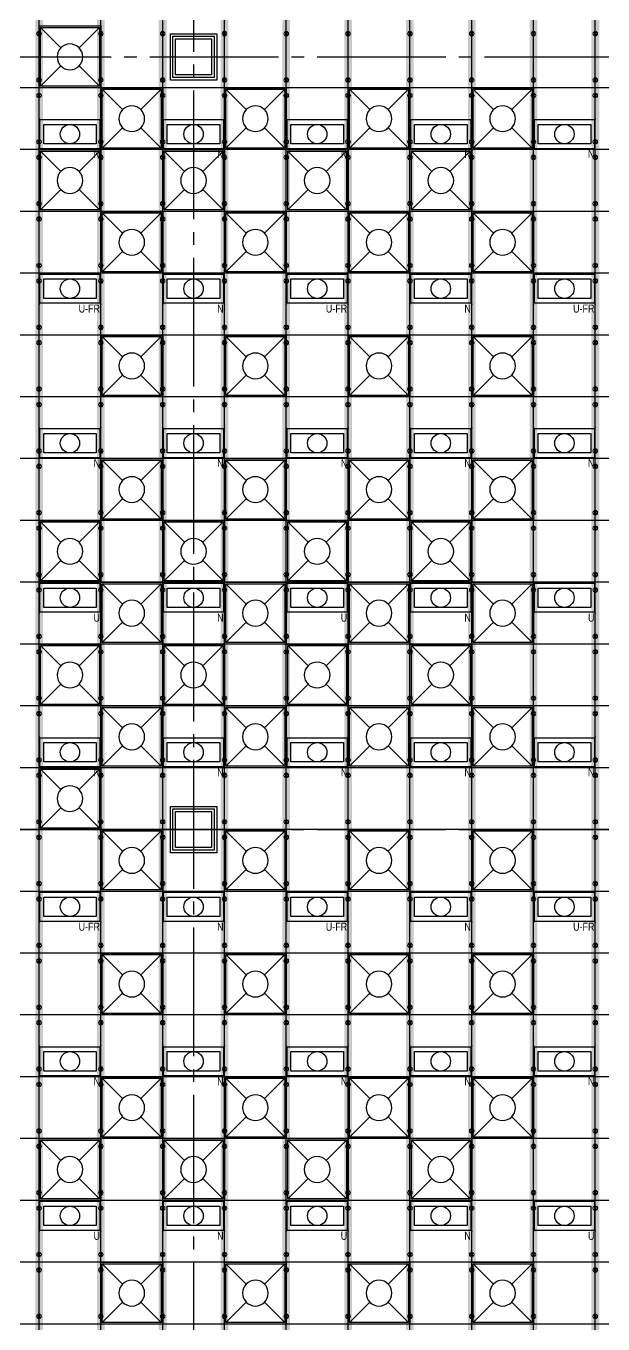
# Model space of a CAD drawing. Header units: millimetres. Extents: x -17313 to 27370, y -1010 to 13584.
# Drawn here: x 6515 to 7635, y 2040 to 4560 of the extents above; entities that cross this region are included whole.
import ezdxf
from ezdxf.enums import TextEntityAlignment as Align

# ---------------------------------------------------------------- set-up
doc = ezdxf.new("R2010")
doc.units = ezdxf.units.MM
doc.header["$LTSCALE"] = 100
doc.linetypes.add('X-S-FAB-L10$0$COL-CEN-LIN', pattern=[3.25, 2.5, -0.25, 0.25, -0.25])
for name, color, linetype in [('0-XREF', 7, 'Continuous'), ('188K-SM-03-F10-ARCH-CEIL-Y2257103$0$K-CEIL-4.2', 8, 'Continuous'), ('188K-SM-03-F10-ARCH-CEIL-Y2257103$0$K-CEIL-4.2-AREA', 8, 'Continuous'), ('188K-SM-03-F10-ARCH-CEIL-Y2257103$0$K-鋼構', 121, 'Continuous'), ('188K-SM-03-F10-ARCH-PA-Y2257103$0$K-P1S-4.2-單抗', 53, 'Continuous'), ('188K-SM-06-F10-ELEC-LIGHT-Y2257103$0$E-LIGHT(W)-N', 8, 'Continuous'), ('188K-SM-06-F10-ELEC-LIGHT-Y2257103$0$E-LIGHT(W)-U FR', 8, 'Continuous'), ('188K-SM-06-F10-ELEC-LIGHT-Y2257103$0$E-LIGHT(W)-U XLPE', 8, 'Continuous'), ('188K-SM-06-F10-HVAC-FFU-Y2257103$0$AC-FFU-ULPA', 4, 'Continuous'), ('X-S-FAB-L10$0$0-DIM-TXT', 8, 'Continuous'), ('X-S-FAB-L10$0$BLOCK', 8, 'Continuous'), ('X-S-FAB-L10$0$CCL', 8, 'X-S-FAB-L10$0$COL-CEN-LIN'), ('X-S-FAB-L10$0$COL-S', 8, 'Continuous')]:
    doc.layers.add(name, color=color, linetype=linetype)
doc.layers.add('188K-SM-03-F10-ARCH-CEIL-Y2257103$0$K-吊點-標準', color=8, linetype='Continuous', lineweight=9)
doc.layers.add('188K-SM-06-F10-ELEC-LIGHT-Y2257103$0$Defpoints-CAS', color=8, linetype='Continuous', plot=False)
doc.styles.add('188K-SM-06-F10-ELEC-LIGHT-Y2257103$0$Standard', font='arial.ttf')
doc.styles.add('X-S-FAB-L10$0$CHINA', font='simplex.shx', dxfattribs={"width": 0.75, "bigfont": 'chineset.shx'})
doc.styles.add('X-S-FAB-L10$0$Standard', font='', dxfattribs={"width": 0.8})
doc.styles.add('X-S-FAB-L10$0$TG_NOTE_TEXT', font='simplex.shx', dxfattribs={"width": 0.75, "bigfont": 'chineset.shx'})
doc.styles.get('X-S-FAB-L10$0$Standard').set_extended_font_data('Microsoft JhengHei')

# ---------------------------------------------------------------- blocks, each defined once
blk = doc.blocks.new('188K-SM-06-F10-HVAC-FFU-Y2257103$0$H-FU-U-12x12')
for p, q in [((423, 777), (28, 1172)), ((777, 777), (1172, 1172)), ((28, 28), (423, 423)), ((1172, 28), (777, 423))]:
    blk.add_line(p, q)
blk.add_lwpolyline([(1172, 28), (1172, 1172), (28, 1172), (28, 28)], close=True)
blk.add_circle((600, 600), 250)
at = {"layer": 'DefPoints'}
blk.add_lwpolyline([(1200, 1200), (0, 1200), (0, 0), (1200, 0)], close=True, dxfattribs=at)
blk = doc.blocks.new('188K-SM-06-F10-HVAC-FFU-Y2257103')
at = {"layer": '188K-SM-06-F10-HVAC-FFU-Y2257103$0$AC-FFU-ULPA', "xscale": -0.09999999999999432, "yscale": 0.09999999999999432, "zscale": 0.09999999999999432}
for p in [(6660, 4440), (6780, 4320), (7020, 4320), (7260, 4320), (7500, 4320), (6660, 4200), (6900, 4200), (7140, 4200), (7380, 4200), (6780, 4080), (7020, 4080), (7260, 4080), (7500, 4080), (6780, 3840), (7020, 3840), (7260, 3840), (7500, 3840), (6780, 3600), (7020, 3600), (7260, 3600), (7500, 3600), (6660, 3480), (6900, 3480), (7140, 3480), (7380, 3480), (6780, 3360), (7020, 3360), (7260, 3360), (7500, 3360), (6660, 3240), (6900, 3240), (7140, 3240), (7380, 3240), (6780, 3120), (7020, 3120), (7260, 3120), (7500, 3120), (6660, 3000), (6780, 2880), (7020, 2880), (7260, 2880), (7500, 2880), (6780, 2640), (7020, 2640), (7260, 2640), (7500, 2640), (6780, 2400), (7020, 2400), (7260, 2400), (7500, 2400), (6660, 2280), (6900, 2280), (7140, 2280), (7380, 2280), (6780, 2040), (7020, 2040), (7260, 2040), (7500, 2040)]:
    blk.add_blockref('188K-SM-06-F10-HVAC-FFU-Y2257103$0$H-FU-U-12x12', p, dxfattribs=at)
blk = doc.blocks.new('X-S-FAB-L10$0$FAB2-L05')
at = {"layer": 'X-S-FAB-L10$0$CCL'}
for p, q in [((-19320, 11005), (-19320, 0)), ((-26880, 5220), (1210, 5220)), ((-26880, 3720), (1210, 3720))]:
    blk.add_line(p, q, dxfattribs=at)
at = {"layer": 'X-S-FAB-L10$0$COL-S'}
for points in [[(-19355, 5255), (-19285, 5255), (-19285, 5185), (-19355, 5185)], [(-19355, 3755), (-19285, 3755), (-19285, 3685), (-19355, 3685)]]:
    blk.add_lwpolyline(points, close=True, dxfattribs=at)
blk = doc.blocks.new('X-S-FAB-L10')
at = {"layer": 'X-S-FAB-L10$0$COL-S'}
for p, q in [((6805, 4535), (6875, 4535)), ((6805, 4465), (6805, 4535)), ((6875, 4535), (6875, 4465)), ((6875, 4465), (6805, 4465)), ((6805, 3035), (6875, 3035)), ((6805, 2965), (6805, 3035)), ((6875, 3035), (6875, 2965)), ((6875, 2965), (6805, 2965))]:
    blk.add_line(p, q, dxfattribs=at)
at = {"layer": 'X-S-FAB-L10$0$BLOCK'}
blk.add_blockref('X-S-FAB-L10$0$FAB2-L05', (26160, -720), dxfattribs=at)
at = {"style": 'X-S-FAB-L10$0$TG_NOTE_TEXT', "width": 0.5, "flags": 1}
for p in [(7463.301, 9020), (18268.251, 8649), (11197.77, 4800.167), (16485.801, 4800.167), (25420.27, 2635), (13360, 320.001, 0), (7463.301, -33.333)]:
    blk.add_attdef('WH', text='', height=20, dxfattribs=at).set_placement(p, align=Align.BOTTOM_LEFT)
at = {"width": 0.5}
for style, p in [('X-S-FAB-L10$0$TG_NOTE_TEXT', (7585, 9020)), ('X-S-FAB-L10$0$TG_NOTE_TEXT', (18389.95, 8649)), ('X-S-FAB-L10$0$TG_NOTE_TEXT', (11117.5, 4813.5)), ('X-S-FAB-L10$0$TG_NOTE_TEXT', (16607.5, 4813.5)), ('X-S-FAB-L10$0$TG_NOTE_TEXT', (25350, 2635)), ('X-S-FAB-L10$0$Standard', (13129.375, 325.001, 0)), ('X-S-FAB-L10$0$TG_NOTE_TEXT', (7585, -20))]:
    blk.add_attdef('DESC', text='', height=10, dxfattribs=dict(at, style=style)).set_placement(p, align=Align.BOTTOM_LEFT)
for tag, style, p in [('TYPE', 'X-S-FAB-L10$0$TG_NOTE_TEXT', (7619.286, 9020)), ('NO', 'X-S-FAB-L10$0$TG_NOTE_TEXT', (7650.095, 9020)), ('TYPE', 'X-S-FAB-L10$0$TG_NOTE_TEXT', (18424.236, 8649)), ('NO', 'X-S-FAB-L10$0$TG_NOTE_TEXT', (18455.045, 8649)), ('NO', 'X-S-FAB-L10$0$TG_NOTE_TEXT', (11088.595, 4813.5)), ('TYPE', 'X-S-FAB-L10$0$TG_NOTE_TEXT', (11151.786, 4813.5)), ('TYPE', 'X-S-FAB-L10$0$TG_NOTE_TEXT', (16641.786, 4813.5)), ('NO', 'X-S-FAB-L10$0$TG_NOTE_TEXT', (16672.595, 4813.5)), ('NO', 'X-S-FAB-L10$0$TG_NOTE_TEXT', (25313, 2635)), ('TYPE', 'X-S-FAB-L10$0$TG_NOTE_TEXT', (25350, 2635)), ('NO', 'X-S-FAB-L10$0$Standard', (13100, 320.001, 0)), ('TYPE', 'X-S-FAB-L10$0$Standard', (13129.375, 320.001, 0)), ('TYPE', 'X-S-FAB-L10$0$TG_NOTE_TEXT', (7619.286, -20)), ('NO', 'X-S-FAB-L10$0$TG_NOTE_TEXT', (7650.095, -20))]:
    blk.add_attdef(tag, text='', height=10, dxfattribs=dict(at, style=style)).set_placement(p, align=Align.BOTTOM_RIGHT)
at = {"style": 'X-S-FAB-L10$0$TG_NOTE_TEXT', "width": 0.5, "flags": 1}
for rotation, p in [(180, (43, 7480)), (180, (943, 7480)), (90, (24310, 3717.77)), (270, (17080, 1711.699))]:
    blk.add_attdef('WH', text='', height=20, rotation=rotation, dxfattribs=at).set_placement(p, align=Align.BOTTOM_LEFT)
at = {"width": 0.5}
for rotation, style, p in [(180, 'X-S-FAB-L10$0$Standard', (317.625, 7480)), (180, 'X-S-FAB-L10$0$Standard', (1217.625, 7480)), (90, 'X-S-FAB-L10$0$TG_NOTE_TEXT', (24310, 3647.5)), (270, 'X-S-FAB-L10$0$TG_NOTE_TEXT', (17080, 1605))]:
    blk.add_attdef('DESC', text='', height=10, rotation=rotation, dxfattribs=dict(at, style=style)).set_placement(p, align=Align.BOTTOM_LEFT)
for tag, rotation, style, p in [('TYPE', 180, 'X-S-FAB-L10$0$Standard', (317.625, 7480)), ('NO', 180, 'X-S-FAB-L10$0$Standard', (347, 7480)), ('TYPE', 180, 'X-S-FAB-L10$0$Standard', (1217.625, 7480)), ('NO', 180, 'X-S-FAB-L10$0$Standard', (1247, 7480)), ('TYPE', 90, 'X-S-FAB-L10$0$TG_NOTE_TEXT', (24310, 3647.5)), ('NO', 90, 'X-S-FAB-L10$0$TG_NOTE_TEXT', (24310, 3610.5)), ('TYPE', 270, 'X-S-FAB-L10$0$TG_NOTE_TEXT', (17080, 1605)), ('NO', 270, 'X-S-FAB-L10$0$TG_NOTE_TEXT', (17080, 1573))]:
    blk.add_attdef(tag, text='', height=10, rotation=rotation, dxfattribs=dict(at, style=style)).set_placement(p, align=Align.BOTTOM_RIGHT)
at = {"layer": 'X-S-FAB-L10$0$0-DIM-TXT', "style": 'X-S-FAB-L10$0$CHINA', "width": 0.75}
for p in [(667.414, 7855.1, -2689.4), (22627.353, 6728.814), (25644.722, 6728.814), (24778.787, 5569.051), (1118.252, 4980), (417.801, 4594.623), (23874.84, 4355), (22927.43, 4330.122), (23749.869, 3901.367), (417.801, 3765.236), (1118.252, 3730), (417.801, 3115.79), (536.882, 2227.832), (16908.994, 1782.652), (888.445, 880.466), (16977.43, 750), (18878.841, 750), (25641.221, 553.233), (21364.03, 526.894)]:
    blk.add_attdef('HIG', text='', height=80, dxfattribs=at).set_placement(p, align=Align.MIDDLE_LEFT)
blk = doc.blocks.new('188K-SM-03-F10-ARCH-CEIL-Y2257103$0$A$C2CA95053')
h = blk.add_hatch(color=256)
edge = h.paths.add_edge_path()
edge.add_arc((0, 0), 0.5, 0, 360)
for p, q in [((3.2, 3.2), (-3.2, -3.2)), ((3.2, -3.2), (-3.2, 3.2))]:
    blk.add_line(p, q)
blk.add_lwpolyline([(-1.6, 2.5), (-1.6, -2.5), (1.6, -2.5), (1.6, 2.5)], close=True)
for radius in [4.5, 0.5]:
    blk.add_circle((0, 0), radius)
blk = doc.blocks.new('188K-SM-03-F10-ARCH-CEIL-Y2257103$0$天花板吊點-附調整片 - 3_8_螺桿吊架 100 mm 高調整片-V1-1FL')
blk.add_blockref('188K-SM-03-F10-ARCH-CEIL-Y2257103$0$A$C2CA95053', (0, 0))
blk = doc.blocks.new('188K-SM-03-F10-ARCH-CEIL-Y2257103')
at = {"layer": '188K-SM-03-F10-ARCH-CEIL-Y2257103$0$K-CEIL-4.2'}
for p, q in [((6540, 312.7), (6540, 8632.2)), ((6660, 312.7), (6660, 8632.2)), ((6780, 312.7), (6780, 8632.2)), ((6900, 312.7), (6900, 8632.2)), ((7020, 312.7), (7020, 8632.2)), ((7140, 312.7), (7140, 8632.2)), ((7260, 312.7), (7260, 8632.2)), ((7380, 312.7), (7380, 8632.2)), ((7500, 312.7), (7500, 8632.2)), ((7620, 312.7), (7620, 8632.2)), ((23467.2, 4440), (1847.7, 4440)), ((23467.2, 4320), (1847.7, 4320)), ((23467.2, 4200), (1847.7, 4200)), ((23467.2, 4080), (1847.7, 4080)), ((23467.2, 3960), (1847.7, 3960)), ((23467.2, 3840), (1847.7, 3840)), ((23467.2, 3720), (1847.7, 3720)), ((23467.2, 3600), (1847.7, 3600)), ((24297.2, 3480), (1850, 3480)), ((24297.2, 3360), (1847.7, 3360)), ((24297.2, 3240), (1847.7, 3240)), ((24297.2, 3120), (1847.7, 3120)), ((24297.2, 3000), (1847.7, 3000)), ((24297.2, 2880), (1847.7, 2880)), ((24297.2, 2760), (1847.7, 2760)), ((24297.2, 2640), (1847.7, 2640)), ((24297.2, 2520), (1847.7, 2520)), ((24297.2, 2400), (1847.7, 2400)), ((24297.2, 2280), (6382.5, 2280)), ((24297.2, 2160), (6382.5, 2160)), ((16747.2, 2040), (1847.7, 2040))]:
    blk.add_line(p, q, dxfattribs=at)
at = {"layer": '188K-SM-03-F10-ARCH-CEIL-Y2257103$0$K-CEIL-4.2-AREA'}
for points in [[(6805, 4535), (6875, 4535), (6875, 4465), (6805, 4465)], [(6805, 3035), (6875, 3035), (6875, 2965), (6805, 2965)]]:
    blk.add_lwpolyline(points, close=True, dxfattribs=at)
at = {"layer": '188K-SM-03-F10-ARCH-CEIL-Y2257103$0$K-鋼構', "const_width": 15, "elevation": 0}
for points in [[(7380, 9007.5), (7380, -7.5)], [(7620, 9007.5), (7620, -7.5)], [(6540, 8769.9), (6540, 230)], [(6660, 8769.9), (6660, 230)], [(6780, 8769.9), (6780, 230)], [(7020, 8769.9), (7020, 230)], [(7140, 8769.9), (7140, 230)], [(7260, 8769.9), (7260, 230)]]:
    blk.add_lwpolyline(points, dxfattribs=at)
at = {"layer": '188K-SM-03-F10-ARCH-CEIL-Y2257103$0$K-鋼構', "const_width": 15}
for points in [[(7500, 9007.5), (7500, -7.5)], [(6900, 8769.9), (6900, 230)]]:
    blk.add_lwpolyline(points, dxfattribs=at)
at = {"layer": '188K-SM-03-F10-ARCH-CEIL-Y2257103$0$K-吊點-標準', "color": 170, "lineweight": 18, "rotation": 179.9999999999997}
for p in [(6540, 4545), (6660, 4545), (6780, 4545), (6900, 4545), (7020, 4545), (7140, 4545), (7260, 4545), (7380, 4545), (7500, 4545), (7620, 4545), (6540, 4455), (6660, 4455), (6780, 4455), (6900, 4455), (7020, 4455), (7140, 4455), (7260, 4455), (7380, 4455), (7500, 4455), (7620, 4455), (6540, 4425), (6660, 4425), (6780, 4425), (6900, 4425), (7020, 4425), (7140, 4425), (7260, 4425), (7380, 4425), (7500, 4425), (7620, 4425), (6540, 4335), (6660, 4335), (6780, 4335), (6900, 4335), (7020, 4335), (7140, 4335), (7260, 4335), (7380, 4335), (7500, 4335), (7620, 4335), (6540, 4305), (6660, 4305), (6780, 4305), (6900, 4305), (7020, 4305), (7140, 4305), (7260, 4305), (7380, 4305), (7500, 4305), (7620, 4305), (6540, 4215), (6660, 4215), (6780, 4215), (6900, 4215), (7020, 4215), (7140, 4215), (7260, 4215), (7380, 4215), (7500, 4215), (7620, 4215), (6540, 4185), (6660, 4185), (6780, 4185), (6900, 4185), (7020, 4185), (7140, 4185), (7260, 4185), (7380, 4185), (7500, 4185), (7620, 4185), (6540, 4095), (6660, 4095), (6780, 4095), (6900, 4095), (7020, 4095), (7140, 4095), (7260, 4095), (7380, 4095), (7500, 4095), (7620, 4095), (6540, 4065), (6660, 4065), (6780, 4065), (6900, 4065), (7020, 4065), (7140, 4065), (7260, 4065), (7380, 4065), (7500, 4065), (7620, 4065), (6540, 3975), (6660, 3975), (6780, 3975), (6900, 3975), (7020, 3975), (7140, 3975), (7260, 3975), (7380, 3975), (7500, 3975), (7620, 3975), (6540, 3945), (6660, 3945), (6780, 3945), (6900, 3945), (7020, 3945), (7140, 3945), (7260, 3945), (7380, 3945), (7500, 3945), (7620, 3945), (6540, 3855), (6660, 3855), (6780, 3855), (6900, 3855), (7020, 3855), (7140, 3855), (7260, 3855), (7380, 3855), (7500, 3855), (7620, 3855), (6540, 3825), (6660, 3825), (6780, 3825), (6900, 3825), (7020, 3825), (7140, 3825), (7260, 3825), (7380, 3825), (7500, 3825), (7620, 3825), (6540, 3735), (6660, 3735), (6780, 3735), (6900, 3735), (7020, 3735), (7140, 3735), (7260, 3735), (7380, 3735), (7500, 3735), (7620, 3735), (6540, 3705), (6660, 3705), (6780, 3705), (6900, 3705), (7020, 3705), (7140, 3705), (7260, 3705), (7380, 3705), (7500, 3705), (7620, 3705), (6540, 3615), (6660, 3615), (6780, 3615), (6900, 3615), (7020, 3615), (7140, 3615), (7260, 3615), (7380, 3615), (7500, 3615), (7620, 3615), (6540, 3585), (6660, 3585), (6780, 3585), (6900, 3585), (7020, 3585), (7140, 3585), (7260, 3585), (7380, 3585), (7500, 3585), (7620, 3585), (6540, 3495), (6660, 3495), (6780, 3495), (6900, 3495), (7020, 3495), (7140, 3495), (7260, 3495), (7380, 3495), (7500, 3495), (7620, 3495), (6540, 3465), (6660, 3465), (6780, 3465), (6900, 3465), (7020, 3465), (7140, 3465), (7260, 3465), (7380, 3465), (7500, 3465), (7620, 3465), (6540, 3375), (6660, 3375), (6780, 3375), (6900, 3375), (7020, 3375), (7140, 3375), (7260, 3375), (7380, 3375), (7500, 3375), (7620, 3375), (6540, 3345), (6660, 3345), (6780, 3345), (6900, 3345), (7020, 3345), (7140, 3345), (7260, 3345), (7380, 3345), (7500, 3345), (7620, 3345), (6540, 3255), (6660, 3255), (6780, 3255), (6900, 3255), (7020, 3255), (7140, 3255), (7260, 3255), (7380, 3255), (7500, 3255), (7620, 3255), (6540, 3225), (6660, 3225), (6780, 3225), (6900, 3225), (7020, 3225), (7140, 3225), (7260, 3225), (7380, 3225), (7500, 3225), (7620, 3225), (6540, 3135), (6660, 3135), (6780, 3135), (6900, 3135), (7020, 3135), (7140, 3135), (7260, 3135), (7380, 3135), (7500, 3135), (7620, 3135), (6540, 3105), (6660, 3105), (6780, 3105), (6900, 3105), (7020, 3105), (7140, 3105), (7260, 3105), (7380, 3105), (7500, 3105), (7620, 3105), (6540, 3015), (6660, 3015), (6780, 3015), (6900, 3015), (7020, 3015), (7140, 3015), (7260, 3015), (7380, 3015), (7500, 3015), (7620, 3015), (6540, 2985), (6660, 2985), (6780, 2985), (6900, 2985), (7020, 2985), (7140, 2985), (7260, 2985), (7380, 2985), (7500, 2985), (7620, 2985), (6540, 2895), (6660, 2895), (6780, 2895), (6900, 2895), (7020, 2895), (7140, 2895), (7260, 2895), (7380, 2895), (7500, 2895), (7620, 2895), (6540, 2865), (6660, 2865), (6780, 2865), (6900, 2865), (7020, 2865), (7140, 2865), (7260, 2865), (7380, 2865), (7500, 2865), (7620, 2865), (6540, 2775), (6660, 2775), (6780, 2775), (6900, 2775), (7020, 2775), (7140, 2775), (7260, 2775), (7380, 2775), (7500, 2775), (7620, 2775), (6540, 2745), (6660, 2745), (6780, 2745), (6900, 2745), (7020, 2745), (7140, 2745), (7260, 2745), (7380, 2745), (7500, 2745), (7620, 2745), (6540, 2655), (6660, 2655), (6780, 2655), (6900, 2655), (7020, 2655), (7140, 2655), (7260, 2655), (7380, 2655), (7500, 2655), (7620, 2655), (6540, 2625), (6660, 2625), (6780, 2625), (6900, 2625), (7020, 2625), (7140, 2625), (7260, 2625), (7380, 2625), (7500, 2625), (7620, 2625), (6540, 2535), (6660, 2535), (6780, 2535), (6900, 2535), (7020, 2535), (7140, 2535), (7260, 2535), (7380, 2535), (7500, 2535), (7620, 2535), (6540, 2505), (6660, 2505), (6780, 2505), (6900, 2505), (7020, 2505), (7140, 2505), (7260, 2505), (7380, 2505), (7500, 2505), (7620, 2505), (6540, 2415), (6660, 2415), (6780, 2415), (6900, 2415), (7020, 2415), (7140, 2415), (7260, 2415), (7380, 2415), (7500, 2415), (7620, 2415), (6540, 2385), (6660, 2385), (6780, 2385), (6900, 2385), (7020, 2385), (7140, 2385), (7260, 2385), (7380, 2385), (7500, 2385), (7620, 2385), (6540, 2295), (6660, 2295), (6780, 2295), (6900, 2295), (7020, 2295), (7140, 2295), (7260, 2295), (7380, 2295), (7500, 2295), (7620, 2295), (6540, 2265), (6660, 2265), (6780, 2265), (6900, 2265), (7020, 2265), (7140, 2265), (7260, 2265), (7380, 2265), (7500, 2265), (7620, 2265), (6540, 2175), (6660, 2175), (6780, 2175), (6900, 2175), (7020, 2175), (7140, 2175), (7260, 2175), (7380, 2175), (7500, 2175), (7620, 2175), (6540, 2145), (6660, 2145), (6780, 2145), (6900, 2145), (7020, 2145), (7140, 2145), (7260, 2145), (7380, 2145), (7500, 2145), (7620, 2145), (6540, 2055), (6660, 2055), (6780, 2055), (6900, 2055), (7020, 2055), (7140, 2055), (7260, 2055), (7380, 2055), (7500, 2055), (7620, 2055)]:
    blk.add_blockref('188K-SM-03-F10-ARCH-CEIL-Y2257103$0$天花板吊點-附調整片 - 3_8_螺桿吊架 100 mm 高調整片-V1-1FL', p, dxfattribs=at)
blk = doc.blocks.new('188K-SM-03-F10-ARCH-PA-Y2257103')
at = {"layer": '188K-SM-03-F10-ARCH-PA-Y2257103$0$K-P1S-4.2-單抗'}
for points in [[(6795, 4545), (6885, 4545), (6885, 4455), (6795, 4455)], [(6800, 4540), (6880, 4540), (6880, 4460), (6800, 4460)], [(6795, 3045), (6885, 3045), (6885, 2955), (6795, 2955)], [(6800, 3040), (6880, 3040), (6880, 2960), (6800, 2960)]]:
    blk.add_lwpolyline(points, close=True, dxfattribs=at)
blk = doc.blocks.new('*U312')
for points in [[(-58.3, -28.3), (-58.3, 28.3), (58.3, 28.3), (58.3, -28.3)], [(-51, -18.8), (-51, 18.8), (51, 18.8), (51, -18.8)]]:
    blk.add_lwpolyline(points, close=True)
blk.add_circle((0, 0), 18.8)
at = {"layer": '188K-SM-06-F10-ELEC-LIGHT-Y2257103$0$Defpoints-CAS'}
for p in [(-60, 30), (60, 30), (-60, -30), (60, -30)]:
    blk.add_point(p, dxfattribs=at)
at = {"style": '188K-SM-06-F10-ELEC-LIGHT-Y2257103$0$Standard', "width": 0.8}
blk.add_text('N', height=15.5, dxfattribs=at).set_placement((58.3, -38.7), align=Align.MIDDLE_RIGHT)
blk = doc.blocks.new('*U303')
for points in [[(-58.3, -28.3), (-58.3, 28.3), (58.3, 28.3), (58.3, -28.3)], [(-51, -18.8), (-51, 18.8), (51, 18.8), (51, -18.8)]]:
    blk.add_lwpolyline(points, close=True)
blk.add_circle((0, 0), 18.8)
at = {"layer": '188K-SM-06-F10-ELEC-LIGHT-Y2257103$0$Defpoints-CAS'}
for p in [(-60, 30), (60, 30), (-60, -30), (60, -30)]:
    blk.add_point(p, dxfattribs=at)
at = {"style": '188K-SM-06-F10-ELEC-LIGHT-Y2257103$0$Standard', "width": 0.8}
blk.add_text('U-FR', height=15.53, dxfattribs=at).set_placement((58.3, -38.7), align=Align.MIDDLE_RIGHT)
blk = doc.blocks.new('*U311')
for points in [[(-58.3, -28.3), (-58.3, 28.3), (58.3, 28.3), (58.3, -28.3)], [(-51, -18.8), (-51, 18.8), (51, 18.8), (51, -18.8)]]:
    blk.add_lwpolyline(points, close=True)
blk.add_circle((0, 0), 18.8)
at = {"layer": '188K-SM-06-F10-ELEC-LIGHT-Y2257103$0$Defpoints-CAS'}
for p in [(-60, 30), (60, 30), (-60, -30), (60, -30)]:
    blk.add_point(p, dxfattribs=at)
at = {"style": '188K-SM-06-F10-ELEC-LIGHT-Y2257103$0$Standard', "width": 0.8}
blk.add_text('U', height=15.5, dxfattribs=at).set_placement((58.3, -38.7), align=Align.MIDDLE_RIGHT)
blk = doc.blocks.new('188K-SM-06-F10-ELEC-LIGHT-Y2257103')
at = {"layer": '188K-SM-06-F10-ELEC-LIGHT-Y2257103$0$E-LIGHT(W)-N'}
for p in [(6600, 4350), (6840, 4350), (7080, 4350), (7320, 4350), (7560, 4350), (6840, 4050), (7320, 4050), (6600, 3750), (6840, 3750), (7080, 3750), (7320, 3750), (7560, 3750), (6840, 3450), (7320, 3450), (6600, 3150), (6840, 3150), (7080, 3150), (7320, 3150), (7560, 3150), (6840, 2850), (7320, 2850), (6600, 2550), (6840, 2550), (7080, 2550), (7320, 2550), (7560, 2550), (6840, 2250), (7320, 2250)]:
    blk.add_blockref('*U312', p, dxfattribs=at)
at = {"layer": '188K-SM-06-F10-ELEC-LIGHT-Y2257103$0$E-LIGHT(W)-U FR'}
for p in [(6600, 4050), (7080, 4050), (7560, 4050), (6600, 2850), (7080, 2850), (7560, 2850)]:
    blk.add_blockref('*U303', p, dxfattribs=at)
at = {"layer": '188K-SM-06-F10-ELEC-LIGHT-Y2257103$0$E-LIGHT(W)-U XLPE'}
for p in [(6600, 3450), (7080, 3450), (7560, 3450), (6600, 2250), (7080, 2250), (7560, 2250)]:
    blk.add_blockref('*U311', p, dxfattribs=at)

msp = doc.modelspace()

# ---------------------------------------------------------------- block references
at = {"layer": '0-XREF'}
for name in ['188K-SM-06-F10-HVAC-FFU-Y2257103', 'X-S-FAB-L10', '188K-SM-06-F10-ELEC-LIGHT-Y2257103', '188K-SM-03-F10-ARCH-PA-Y2257103', '188K-SM-03-F10-ARCH-CEIL-Y2257103']:
    msp.add_blockref(name, (0, 0), dxfattribs=at)

doc.saveas('drawing.dxf')
